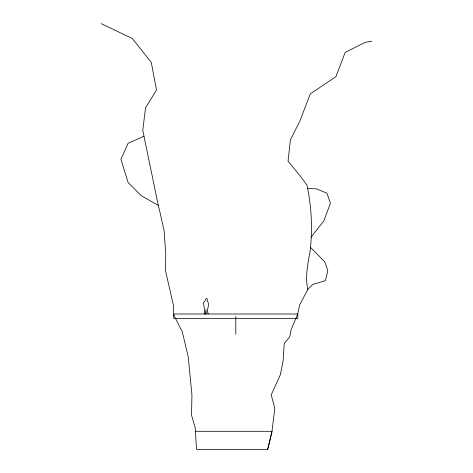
<?xml version="1.0" encoding="UTF-8"?>
<svg xmlns="http://www.w3.org/2000/svg" width="473" height="473" viewBox="0 0 473 473"><rect width="100%" height="100%" fill="white"/><g stroke="black" fill="none" stroke-linecap="round" stroke-linejoin="round"><path stroke-width="0.71" d="M205.294 314.001L205.986 309.596L206.157 314.001M208.315 314.001C205.725 309.064 210.053 306.658 207.795 301.526C206.34 301.218 208.534 297.387 205.832 298.806C206.24 301.076 203.455 301.005 203.331 303.642L203.544 303.879C204.401 307.036 204.531 310.743 204.235 314.001M101.151 23.65L132.328 38.526L151.301 62.471L156.522 90.065L145.513 107.791L142.781 130.394L157.332 200.794L164.078 230.392L165.757 253.552L165.491 270.615L173.337 304.979L173.337 314.001L182.359 332.046L188.242 356.985L191.937 394.825L191.541 415.17L195.195 427.781L196.531 449.35L267.706 449.35L272.01 431.305L195.414 431.305M267.706 449.35L271.969 431.672L274.795 408.152L271.206 394.872L280.341 374.787L283.085 361.165L284.255 343.41L289.653 337.024L291.126 329.77L297.594 314.291L299.663 304.979L307.811 289.441L312.765 284.439L325.418 280.696L327.807 270.751L324.78 261.835L310.412 247.249M311.057 237.18L323.774 221.015L330.438 203.177L326.926 193.221L316.538 188.851L307.562 188.508M143.952 136.254L128.118 143.284L120.917 159.306L128.118 182.525L141.35 195.763L158.402 205.495M371.849 41.192L365.251 42.31L345.195 52.414L335.889 76.697L310.294 93.843L299.835 121.135L290.387 139.925L288.039 161.145L299.876 175.536L306.983 185.162C311.618 207.204 312.736 229.724 310.004 252.091C307.71 264.33 305.073 277.048 307.811 289.441M235.791 316.254L235.791 334.305M297.824 314.001L173.757 314.001L173.757 318.512L297.824 318.512L297.824 314.001"/></g></svg>
